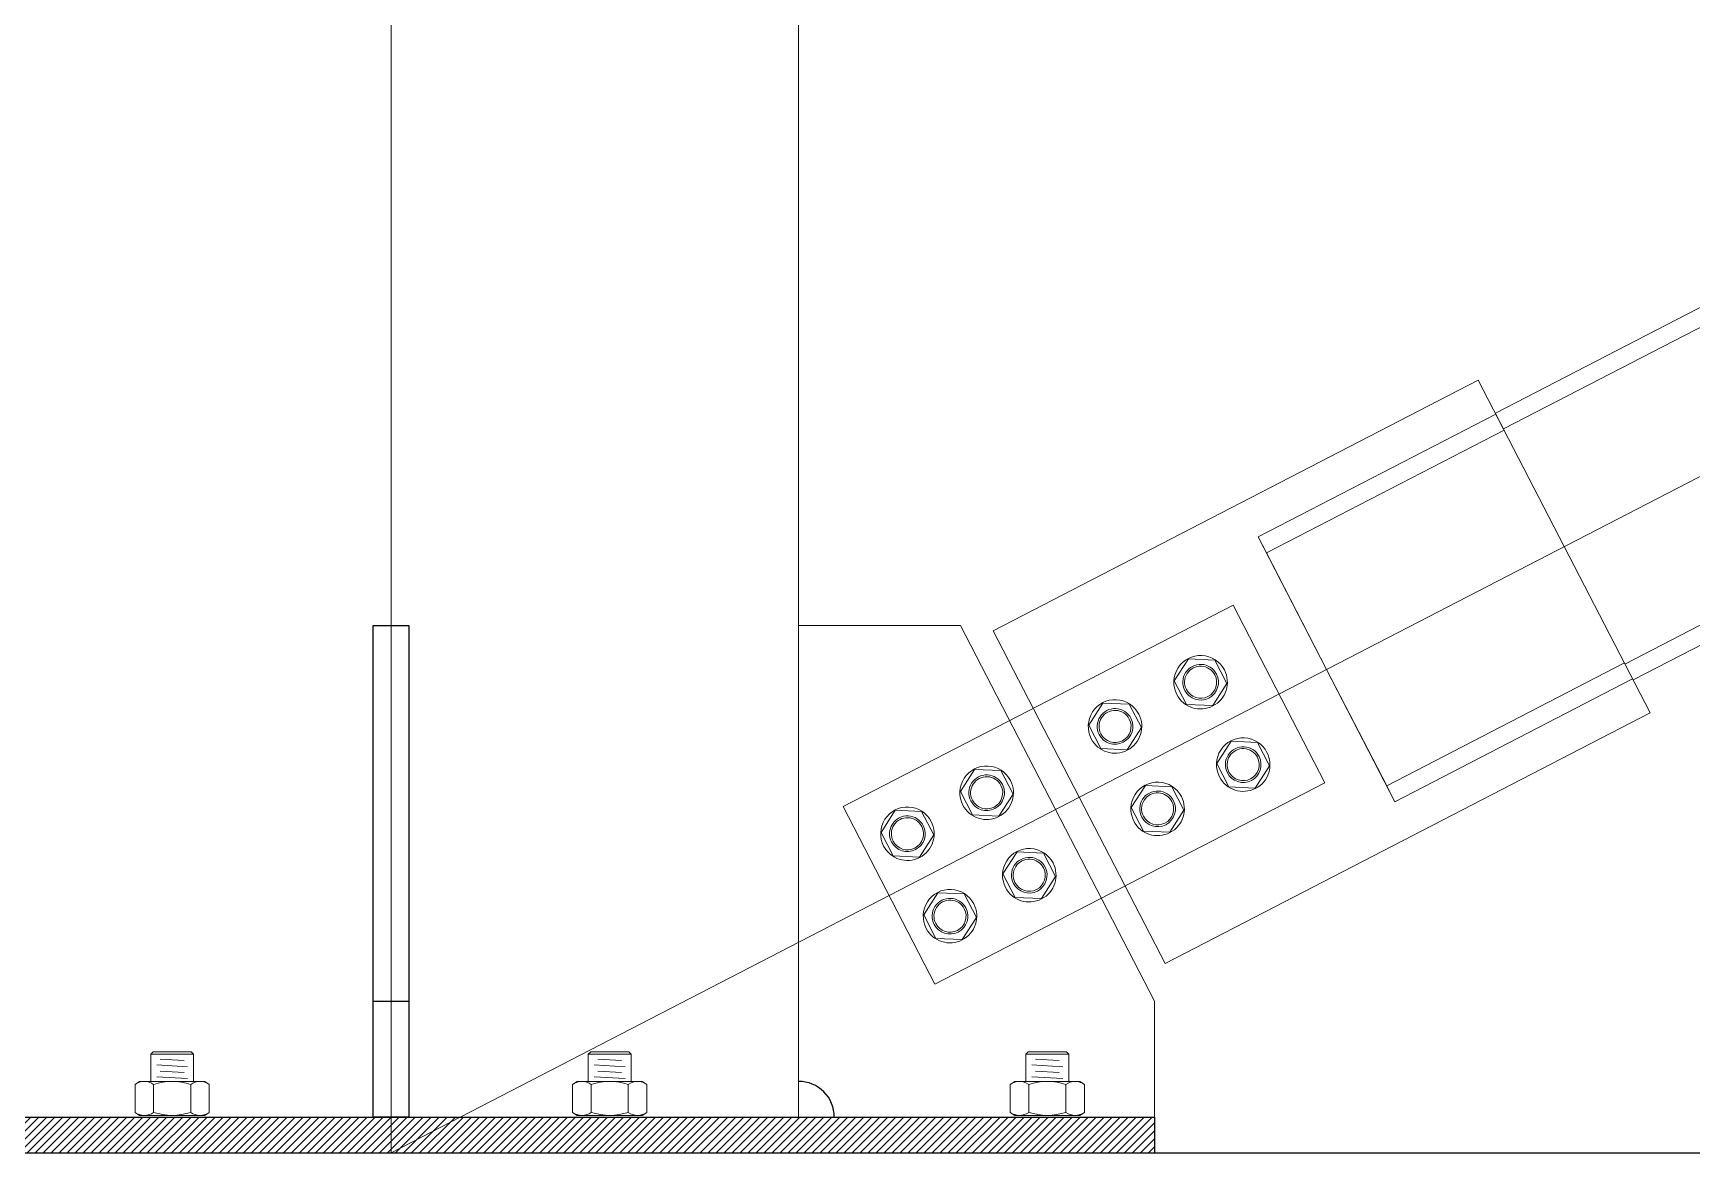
# Model space of a CAD drawing. Header units: millimetres. Extents: x -6949 to 83354, y -55091 to 16861.
# Drawn here: x 14799 to 15729, y -35908 to -35281 of the extents above; entities that cross this region are included whole.
import ezdxf

# ---------------------------------------------------------------- set-up
doc = ezdxf.new("R2010")
doc.units = ezdxf.units.MM
doc.layers.add('A-DETL', color=7, linetype='Continuous', lineweight=18, true_color=0x00a600)
for name, color, linetype, lineweight in [('bulloni', 5, 'Continuous', 18), ('S-BEAM', 7, 'Continuous', 18), ('S-COLS', 7, 'Continuous', 18), ('S-FNDN', 7, 'Continuous', 25), ('S-FSTN', 7, 'Continuous', 18)]:
    doc.layers.add(name, color=color, linetype=linetype, lineweight=lineweight)

msp = doc.modelspace()

# ---------------------------------------------------------------- hatches: boundary and pattern name
h = msp.add_hatch()
h.set_pattern_fill('ANSI31', color=256)
h.set_pattern_definition([(45, (-2529.108, 18137.0808), (-2.24506403, 2.24506403), [])])
h.paths.add_polyline_path([(14829.5, -35888.36), (14572, -35888.36), (14572, -35908.36), (14829.5, -35908.36)])
h.paths.add_polyline_path([(14862.06, -35888.36), (14829.5, -35888.36), (14829.5, -35908.36), (14862.06, -35908.36)])
h.paths.add_polyline_path([(14947.31, -35890.54), (14947.31, -35888.36), (14862.06, -35888.36), (14862.06, -35908.36), (14947.31, -35908.36)])
h.paths.add_polyline_path([(15052.69, -35888.36), (14947.31, -35888.36), (14947.31, -35908.36), (15052.69, -35908.36)])
h.paths.add_polyline_path([(15137.94, -35888.36), (15052.69, -35888.36), (15052.69, -35908.36), (15137.94, -35908.36)])
h.paths.add_polyline_path([(15174.79, -35888.36), (15137.94, -35888.36), (15137.94, -35908.36), (15174.72, -35908.36)])
h.paths.add_polyline_path([(15428, -35888.36), (15174.79, -35888.36), (15174.72, -35908.36), (15428, -35908.36)])

# ---------------------------------------------------------------- linework, layer by layer
msp.add_lwpolyline([(14990, -35612.85), (15010, -35612.85), (15010, -35888.36), (14990, -35888.36)], close=True)
for points in [[(14990, -35823.4), (15010, -35823.4)], [(14572, -35908.36), (14572, -35888.36), (15428, -35888.36), (15428, -35908.36)], [(-3397.89, -35908.36), (41747.77, -35908.36)]]:
    msp.add_lwpolyline(points)
msp.add_arc((15228.56, -35888.29), 19.94, 359.81819, 90.18181)
at = {"layer": 'A-DETL'}
for p, q in [((15000, -35908.36), (15000, -28033.36)), ((22500, -32033.36), (15000, -35908.36))]:
    msp.add_line(p, q, dxfattribs=at)
at = {"layer": 'bulloni'}
for p, q in [((14866.63, -35851.68), (14865.3, -35853.01)), ((14887.97, -35851.68), (14866.63, -35851.68)), ((14889.3, -35853.01), (14887.97, -35851.68)), ((15111.93, -35851.68), (15110.6, -35853.01)), ((15133.27, -35851.68), (15111.93, -35851.68)), ((15134.6, -35853.01), (15133.27, -35851.68)), ((15357.23, -35851.68), (15355.9, -35853.01)), ((15378.57, -35851.68), (15357.23, -35851.68)), ((15379.9, -35853.01), (15378.57, -35851.68)), ((14865.3, -35853.01), (14865.3, -35868.36)), ((14889.3, -35853.01), (14865.3, -35853.01)), ((14868.63, -35859.12), (14885.97, -35860.09)), ((14870.63, -35855.9), (14883.97, -35856.65)), ((14889.3, -35853.01), (14889.3, -35868.36)), ((15110.6, -35853.01), (15110.6, -35868.36)), ((15134.6, -35853.01), (15110.6, -35853.01)), ((15113.93, -35859.12), (15131.27, -35860.09)), ((15115.93, -35855.9), (15129.27, -35856.65)), ((15134.6, -35853.01), (15134.6, -35868.36)), ((15355.9, -35853.01), (15355.9, -35868.36)), ((15379.9, -35853.01), (15355.9, -35853.01)), ((15359.23, -35859.12), (15376.57, -35860.09)), ((15361.23, -35855.9), (15374.57, -35856.65)), ((15379.9, -35853.01), (15379.9, -35868.36)), ((14859.03, -35868.36), (14856.52, -35870.03)), ((14856.52, -35885.68), (14856.52, -35870.03)), ((14895.57, -35868.36), (14859.03, -35868.36)), ((14866.91, -35870.03), (14866.91, -35885.68)), ((14868.63, -35865.79), (14885.97, -35866.76)), ((14870.63, -35862.57), (14883.97, -35863.31)), ((14887.69, -35885.68), (14887.69, -35870.03)), ((14895.57, -35868.36), (14898.09, -35870.03)), ((14898.09, -35885.68), (14898.09, -35870.03)), ((15104.33, -35868.36), (15101.82, -35870.03)), ((15101.82, -35885.68), (15101.82, -35870.03)), ((15140.87, -35868.36), (15104.33, -35868.36)), ((15112.21, -35870.03), (15112.21, -35885.68)), ((15113.93, -35865.79), (15131.27, -35866.76)), ((15115.93, -35862.57), (15129.27, -35863.31)), ((15132.99, -35885.68), (15132.99, -35870.03)), ((15140.87, -35868.36), (15143.39, -35870.03)), ((15143.39, -35885.68), (15143.39, -35870.03)), ((15349.63, -35868.36), (15347.12, -35870.03)), ((15347.12, -35885.68), (15347.12, -35870.03)), ((15386.17, -35868.36), (15349.63, -35868.36)), ((15357.51, -35870.03), (15357.51, -35885.68)), ((15359.23, -35865.79), (15376.57, -35866.76)), ((15361.23, -35862.57), (15374.57, -35863.31)), ((15378.29, -35885.68), (15378.29, -35870.03)), ((15386.17, -35868.36), (15388.69, -35870.03)), ((15388.69, -35885.68), (15388.69, -35870.03)), ((14859.03, -35887.36), (14856.52, -35885.68)), ((14895.57, -35887.36), (14859.03, -35887.36)), ((14889.3, -35888.36), (14865.3, -35888.36)), ((14895.57, -35887.36), (14898.09, -35885.68)), ((15104.33, -35887.36), (15101.82, -35885.68)), ((15140.87, -35887.36), (15104.33, -35887.36)), ((15134.6, -35888.36), (15110.6, -35888.36)), ((15140.87, -35887.36), (15143.39, -35885.68)), ((15349.63, -35887.36), (15347.12, -35885.68)), ((15386.17, -35887.36), (15349.63, -35887.36)), ((15379.9, -35888.36), (15355.9, -35888.36)), ((15386.17, -35887.36), (15388.69, -35885.68))]:
    msp.add_line(p, q, dxfattribs=at)
for centre, radius, start, end in [((14861.71, -35877.25), 8.9, 54.26215, 125.73785), ((14877.3, -35901.43), 33.07, 71.68582, 108.31418), ((14892.89, -35877.25), 8.9, 54.26215, 125.73785), ((15107.01, -35877.25), 8.9, 54.26215, 125.73785), ((15122.6, -35901.43), 33.07, 71.68582, 108.31418), ((15138.19, -35877.25), 8.9, 54.26215, 125.73785), ((15352.31, -35877.25), 8.9, 54.26215, 125.73785), ((15367.9, -35901.43), 33.07, 71.68582, 108.31418), ((15383.49, -35877.25), 8.9, 54.26215, 125.73785), ((14861.71, -35878.46), 8.9, 234.26215, 305.73785), ((14877.3, -35854.28), 33.07, 251.68582, 288.31418), ((14892.89, -35878.46), 8.9, 234.26215, 305.73785), ((15107.01, -35878.46), 8.9, 234.26215, 305.73785), ((15122.6, -35854.28), 33.07, 251.68582, 288.31418), ((15138.19, -35878.46), 8.9, 234.26215, 305.73785), ((15352.31, -35878.46), 8.9, 234.26215, 305.73785), ((15367.9, -35854.28), 33.07, 251.68582, 288.31418), ((15383.49, -35878.46), 8.9, 234.26215, 305.73785)]:
    msp.add_arc(centre, radius, start, end, dxfattribs=at)
at = {"layer": 'S-BEAM'}
for p, q in [((21816.37, -32291.85), (15619.05, -35493.8)), ((21820.96, -32300.73), (15623.64, -35502.68)), ((15691.71, -35634.43), (21889.03, -32432.49)), ((15696.3, -35643.32), (21893.62, -32441.37)), ((15486.06, -35563.18), (15619.32, -35494.33)), ((15486.06, -35563.18), (15619.32, -35494.33)), ((15619.32, -35494.33), (15623.95, -35503.28)), ((15490.69, -35572.13), (15623.95, -35503.28)), ((15524.41, -35637.41), (15486.06, -35563.18)), ((15486.06, -35563.18), (15524.41, -35637.41)), ((15486.06, -35563.18), (15490.69, -35572.13)), ((15490.69, -35572.13), (15524.41, -35637.41)), ((15524.41, -35637.41), (15490.69, -35572.13)), ((15524.41, -35637.41), (15558.14, -35702.68)), ((15562.76, -35711.64), (15524.41, -35637.41)), ((15524.41, -35637.41), (15562.76, -35711.64)), ((15558.14, -35702.68), (15524.41, -35637.41)), ((15558.14, -35702.68), (15691.4, -35633.83)), ((15558.14, -35702.68), (15691.4, -35633.83)), ((15691.4, -35633.83), (15696.03, -35642.79)), ((15562.76, -35711.64), (15696.03, -35642.79)), ((15562.76, -35711.64), (15696.03, -35642.79)), ((15562.76, -35711.64), (15558.14, -35702.68))]:
    msp.add_line(p, q, dxfattribs=at)
at = {"layer": 'S-COLS'}
msp.add_line((15228.5, -35888.35), (15228.5, -23908.36), dxfattribs=at)
at = {"layer": 'S-FNDN'}
msp.add_line((15500, -35908.36), (15500, -35908.36), dxfattribs=at)
msp.add_line((15500, -35908.36), (15500, -35908.36), dxfattribs=at)
msp.add_line((15500, -35908.36), (15500, -35908.36), dxfattribs=at)
at = {"layer": 'S-FSTN'}
for p, q in [((15609.48, -35475.27), (15337.62, -35615.73)), ((15705.87, -35661.84), (15609.48, -35475.27)), ((15472.05, -35601.43), (15253.5, -35714.35)), ((15472.05, -35601.43), (15253.5, -35714.35)), ((15523.46, -35700.93), (15472.05, -35601.43)), ((15523.46, -35700.93), (15472.05, -35601.43)), ((15228.5, -35612.85), (15228.5, -35888.36)), ((15337.62, -35615.73), (15434.01, -35802.3)), ((15447.06, -35631.48), (15439.08, -35643.92)), ((15461.82, -35632.17), (15447.06, -35631.48)), ((15468.6, -35645.3), (15461.82, -35632.17)), ((15439.08, -35643.92), (15445.86, -35657.05)), ((15460.62, -35657.74), (15468.6, -35645.3)), ((15399.08, -35656.26), (15391.1, -35668.7)), ((15413.85, -35656.95), (15399.08, -35656.26)), ((15420.63, -35670.08), (15413.85, -35656.95)), ((15445.86, -35657.05), (15460.62, -35657.74)), ((15434.01, -35802.3), (15705.87, -35661.84)), ((15391.1, -35668.7), (15397.89, -35681.83)), ((15412.65, -35682.52), (15420.63, -35670.08)), ((15397.89, -35681.83), (15412.65, -35682.52)), ((15470.93, -35677.67), (15462.95, -35690.11)), ((15485.69, -35678.36), (15470.93, -35677.67)), ((15492.47, -35691.49), (15485.69, -35678.36)), ((15327.12, -35693.44), (15319.14, -35705.88)), ((15341.88, -35694.13), (15327.12, -35693.44)), ((15348.67, -35707.26), (15341.88, -35694.13)), ((15462.95, -35690.11), (15469.73, -35703.25)), ((15484.49, -35703.94), (15492.47, -35691.49)), ((15304.91, -35813.85), (15523.46, -35700.93)), ((15304.91, -35813.85), (15523.46, -35700.93)), ((15422.95, -35702.46), (15414.97, -35714.9)), ((15437.71, -35703.15), (15422.95, -35702.46)), ((15444.5, -35716.28), (15437.71, -35703.15)), ((15469.73, -35703.25), (15484.49, -35703.94)), ((15319.14, -35705.88), (15325.92, -35719.02)), ((15340.69, -35719.71), (15348.67, -35707.26)), ((15253.5, -35714.35), (15304.91, -35813.85)), ((15253.5, -35714.35), (15304.91, -35813.85)), ((15282.7, -35716.39), (15274.72, -35728.84)), ((15297.46, -35717.08), (15282.7, -35716.39)), ((15304.25, -35730.22), (15297.46, -35717.08)), ((15325.92, -35719.02), (15340.69, -35719.71)), ((15414.97, -35714.9), (15421.76, -35728.03)), ((15436.52, -35728.72), (15444.5, -35716.28)), ((15274.72, -35728.84), (15281.5, -35741.97)), ((15296.27, -35742.66), (15304.25, -35730.22)), ((15421.76, -35728.03), (15436.52, -35728.72)), ((15228.5, -35735.6), (15228.5, -35765.6)), ((15350.99, -35739.64), (15343.01, -35752.08)), ((15365.75, -35740.33), (15350.99, -35739.64)), ((15372.54, -35753.46), (15365.75, -35740.33)), ((15281.5, -35741.97), (15296.27, -35742.66)), ((15343.01, -35752.08), (15349.79, -35765.21)), ((15364.56, -35765.9), (15372.54, -35753.46)), ((15306.57, -35762.59), (15298.59, -35775.03)), ((15321.33, -35763.28), (15306.57, -35762.59)), ((15328.11, -35776.41), (15321.33, -35763.28)), ((15349.79, -35765.21), (15364.56, -35765.9)), ((15298.59, -35775.03), (15305.37, -35788.16)), ((15320.14, -35788.85), (15328.11, -35776.41)), ((15305.37, -35788.16), (15320.14, -35788.85)), ((15228.5, -35888.36), (15428.03, -35888.36)), ((15343.27, -35888.36), (15313.27, -35888.36))]:
    msp.add_line(p, q, dxfattribs=at)
for points in [[(15428.03, -35888.36), (15428.03, -35823.4), (15319.24, -35612.85), (15228.5, -35612.85)], [(15428.03, -35888.36), (15428.03, -35823.4), (15319.24, -35612.85), (15228.5, -35612.85)], [(14571.97, -35888.36), (14571.97, -35888.36), (14571.97, -35888.36), (15428.03, -35888.36), (15428.03, -35908.36), (14571.97, -35908.36), (14571.97, -35908.36), (14571.97, -35888.36)]]:
    msp.add_lwpolyline(points, dxfattribs=at)
for centre, radius, start, end in [((15453.84, -35644.61), 15, 27.32389, 207.32389), ((15453.84, -35644.61), 15, 207.32389, 27.32389), ((15453.84, -35644.61), 10, 27.32389, 207.32389), ((15453.84, -35644.61), 10, 27.32389, 207.32389), ((15453.84, -35644.61), 10, 27.32389, 207.32389), ((15453.84, -35644.61), 9, 27.32389, 207.32389), ((15453.84, -35644.61), 9, 27.32389, 207.32389), ((15453.84, -35644.61), 10, 207.32389, 27.32389), ((15453.84, -35644.61), 10, 207.32389, 27.32389), ((15453.84, -35644.61), 10, 207.32389, 27.32389), ((15453.84, -35644.61), 9, 207.32389, 27.32389), ((15453.84, -35644.61), 9, 207.32389, 27.32389), ((15405.87, -35669.39), 15, 27.32389, 207.32389), ((15405.87, -35669.39), 15, 207.32389, 27.32389), ((15405.87, -35669.39), 10, 27.32389, 207.32389), ((15405.87, -35669.39), 10, 27.32389, 207.32389), ((15405.87, -35669.39), 10, 27.32389, 207.32389), ((15405.87, -35669.39), 9, 27.32389, 207.32389), ((15405.87, -35669.39), 9, 27.32389, 207.32389), ((15405.87, -35669.39), 10, 207.32389, 27.32389), ((15405.87, -35669.39), 10, 207.32389, 27.32389), ((15405.87, -35669.39), 10, 207.32389, 27.32389), ((15405.87, -35669.39), 9, 207.32389, 27.32389), ((15405.87, -35669.39), 9, 207.32389, 27.32389), ((15477.71, -35690.8), 15, 27.32389, 207.32389), ((15477.71, -35690.8), 15, 207.32389, 27.32389), ((15477.71, -35690.8), 10, 27.32389, 207.32389), ((15477.71, -35690.8), 10, 27.32389, 207.32389), ((15477.71, -35690.8), 10, 27.32389, 207.32389), ((15477.71, -35690.8), 9, 27.32389, 207.32389), ((15477.71, -35690.8), 9, 27.32389, 207.32389), ((15333.9, -35706.57), 15, 27.32389, 207.32389), ((15477.71, -35690.8), 10, 207.32389, 27.32389), ((15477.71, -35690.8), 10, 207.32389, 27.32389), ((15477.71, -35690.8), 10, 207.32389, 27.32389), ((15477.71, -35690.8), 9, 207.32389, 27.32389), ((15477.71, -35690.8), 9, 207.32389, 27.32389), ((15333.9, -35706.57), 15, 207.32389, 27.32389), ((15333.9, -35706.57), 10, 27.32389, 207.32389), ((15333.9, -35706.57), 10, 27.32389, 207.32389), ((15333.9, -35706.57), 10, 27.32389, 207.32389), ((15333.9, -35706.57), 9, 27.32389, 207.32389), ((15333.9, -35706.57), 9, 27.32389, 207.32389), ((15333.9, -35706.57), 10, 207.32389, 27.32389), ((15333.9, -35706.57), 10, 207.32389, 27.32389), ((15333.9, -35706.57), 10, 207.32389, 27.32389), ((15333.9, -35706.57), 9, 207.32389, 27.32389), ((15333.9, -35706.57), 9, 207.32389, 27.32389), ((15429.73, -35715.59), 15, 27.32389, 207.32389), ((15429.73, -35715.59), 15, 207.32389, 27.32389), ((15429.73, -35715.59), 10, 27.32389, 207.32389), ((15429.73, -35715.59), 10, 27.32389, 207.32389), ((15429.73, -35715.59), 10, 27.32389, 207.32389), ((15429.73, -35715.59), 9, 27.32389, 207.32389), ((15429.73, -35715.59), 9, 27.32389, 207.32389), ((15429.73, -35715.59), 10, 207.32389, 27.32389), ((15429.73, -35715.59), 10, 207.32389, 27.32389), ((15429.73, -35715.59), 10, 207.32389, 27.32389), ((15429.73, -35715.59), 9, 207.32389, 27.32389), ((15429.73, -35715.59), 9, 207.32389, 27.32389), ((15289.48, -35729.53), 15, 27.32389, 207.32389), ((15289.48, -35729.53), 15, 207.32389, 27.32389), ((15289.48, -35729.53), 10, 27.32389, 207.32389), ((15289.48, -35729.53), 10, 27.32389, 207.32389), ((15289.48, -35729.53), 10, 27.32389, 207.32389), ((15289.48, -35729.53), 9, 27.32389, 207.32389), ((15289.48, -35729.53), 9, 27.32389, 207.32389), ((15289.48, -35729.53), 10, 207.32389, 27.32389), ((15289.48, -35729.53), 10, 207.32389, 27.32389), ((15289.48, -35729.53), 10, 207.32389, 27.32389), ((15289.48, -35729.53), 9, 207.32389, 27.32389), ((15289.48, -35729.53), 9, 207.32389, 27.32389), ((15357.77, -35752.77), 15, 27.32389, 207.32389), ((15357.77, -35752.77), 15, 207.32389, 27.32389), ((15357.77, -35752.77), 10, 27.32389, 207.32389), ((15357.77, -35752.77), 10, 27.32389, 207.32389), ((15357.77, -35752.77), 10, 27.32389, 207.32389), ((15357.77, -35752.77), 9, 27.32389, 207.32389), ((15357.77, -35752.77), 9, 27.32389, 207.32389), ((15357.77, -35752.77), 10, 207.32389, 27.32389), ((15357.77, -35752.77), 10, 207.32389, 27.32389), ((15357.77, -35752.77), 10, 207.32389, 27.32389), ((15357.77, -35752.77), 9, 207.32389, 27.32389), ((15357.77, -35752.77), 9, 207.32389, 27.32389), ((15313.35, -35775.72), 15, 27.32389, 207.32389), ((15313.35, -35775.72), 15, 207.32389, 27.32389), ((15313.35, -35775.72), 10, 27.32389, 207.32389), ((15313.35, -35775.72), 10, 27.32389, 207.32389), ((15313.35, -35775.72), 10, 27.32389, 207.32389), ((15313.35, -35775.72), 9, 27.32389, 207.32389), ((15313.35, -35775.72), 9, 27.32389, 207.32389), ((15313.35, -35775.72), 10, 207.32389, 27.32389), ((15313.35, -35775.72), 10, 207.32389, 27.32389), ((15313.35, -35775.72), 10, 207.32389, 27.32389), ((15313.35, -35775.72), 9, 207.32389, 27.32389), ((15313.35, -35775.72), 9, 207.32389, 27.32389)]:
    msp.add_arc(centre, radius, start, end, dxfattribs=at)

doc.saveas('drawing.dxf')
